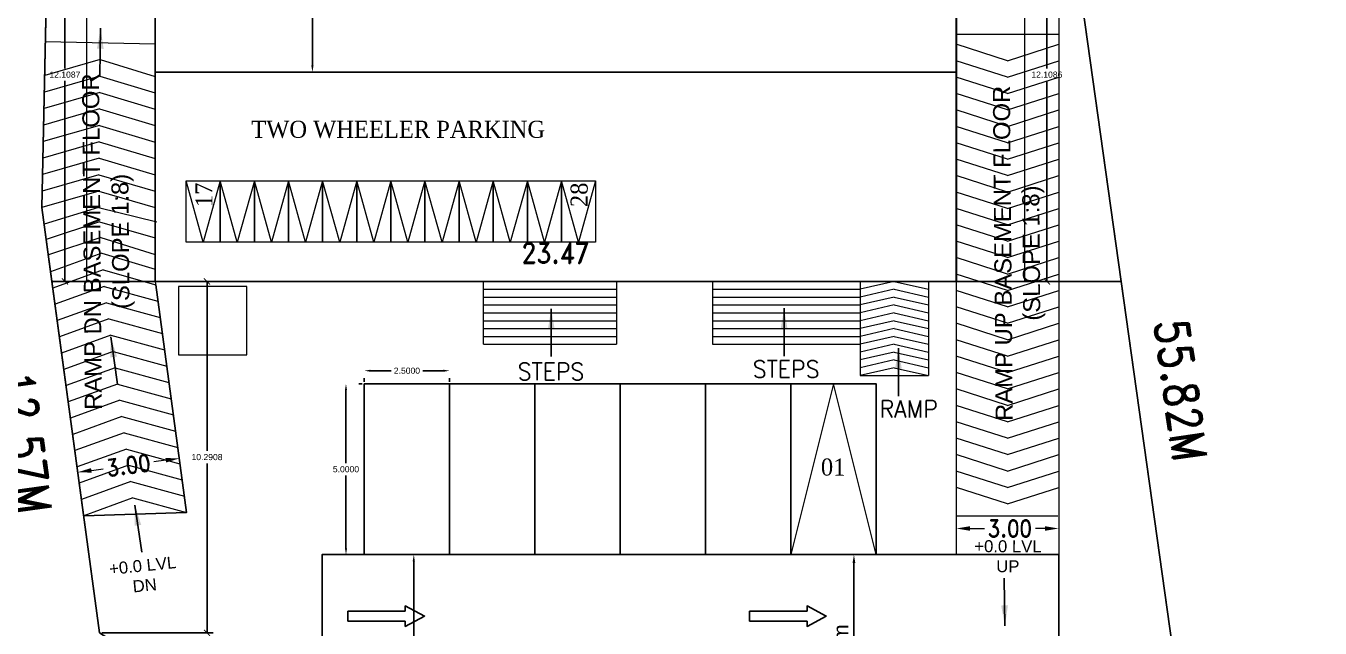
# Model space of a CAD drawing. Header units: metres. Extents: x -1561199 to -1560810, y 43748 to 43956.
# Drawn here: x -1561099.55 to -1561061.63, y 43822.32 to 43839.96 of the extents above; entities that cross this region are included whole.
import ezdxf

# ---------------------------------------------------------------- set-up
doc = ezdxf.new("R2010")
doc.units = ezdxf.units.M
doc.header["$LTSCALE"] = 750
doc.header["$MEASUREMENT"] = 0
doc.header["$PDMODE"] = 35
doc.header["$PDSIZE"] = 50
doc.linetypes.add('DOT2', pattern=[0.125, 0, -0.125])
doc.linetypes.add('PHANTOM2', pattern=[1.25, 0.625, -0.125, 0.125, -0.125, 0.125, -0.125])
doc.layers.get('0').update_dxf_attribs({"lineweight": 5, "plot": 0})
doc.layers.get('Defpoints').update_dxf_attribs({"lineweight": 0})
for name, color, linetype in [('ANGULAR_PARKING_SLOT_1', 7, 'Continuous'), ('BLK_1_LVL_0_FRONT_SETBACK', 2, 'Continuous'), ('BLK_1_LVL_0_SIDE_SETBACK1', 171, 'Continuous'), ('BLK_1_LVL_0_SIDE_SETBACK2', 102, 'Continuous'), ('DRIVEWAY', 6, 'Continuous'), ('OPEN_PARKING', 203, 'Continuous'), ('PLOT_BOUNDARY', 70, 'Continuous')]:
    doc.layers.add(name, color=color, linetype=linetype)
for name, color, linetype, lineweight in [('BLK_1_DA_RAMP_1', 1, 'Continuous', 0), ('BLK_1_LVL_0_BLDG_FOOT_PRINT', 1, 'Continuous', 5), ('ED', 30, 'Continuous', 0), ('SEGREGATED_TOILET', 1, 'Continuous', 0)]:
    doc.layers.add(name, color=color, linetype=linetype, lineweight=lineweight)
doc.layers.add('DRIVE_WAY', color=254, linetype='Continuous', plot=False)
doc.layers.add('PER_AISLE_WIDTH', color=5, linetype='Continuous', plot=False)
doc.styles.add('ARIAL', font='romand.shx', dxfattribs={"width": 0.85})
doc.styles.add('S', font='swiss.ttf')
doc.styles.get("Standard").update_dxf_attribs({"font": 'arial.ttf'})
doc.styles.add('style1', font='romans.shx', dxfattribs={"width": 0.95, "height": 200})
doc.dimstyles.new('100', dxfattribs={"dimscale": 100, "dimtxt": 0.002, "dimasz": 0.002, "dimexe": 0.001, "dimexo": 0.002, "dimgap": 0.0005, "dimtad": 0, "dimzin": 0, "dimdsep": 46, "dimtxsty": 'Standard', "dimcen": 0.001, "dimclrd": 256, "dimadec": 0, "dimazin": 0, "dimtfac": 1, "dimtofl": 0, "dimtmove": 1, "dimatfit": 3, "dimfxl": 0, "dimtolj": 1, "dimtzin": 0, "dimarcsym": 0})
doc.dimstyles.new('MEATERS', dxfattribs={"dimtxt": 1, "dimasz": 0.4, "dimexe": 0.4, "dimexo": 0.4, "dimgap": 0.09, "dimtad": 0, "dimzin": 0, "dimdsep": 46, "dimtxsty": 'ARIAL', "dimcen": 0.09, "dimse1": 1, "dimse2": 1, "dimsd1": 1, "dimsd2": 1, "dimclrd": 144, "dimclre": 144, "dimclrt": 256, "dimaunit": 1, "dimadec": 3, "dimazin": 0, "dimtfac": 1, "dimtofl": 0, "dimtmove": 1, "dimatfit": 2, "dimfxl": 0, "dimtolj": 1, "dimtzin": 0, "dimlwd": -1, "dimlwe": -1, "dimarcsym": 0})
doc.dimstyles.new('Meters for dimension', dxfattribs={"dimtxt": 0.5, "dimasz": 0.4, "dimexe": 0.4, "dimexo": 0.4, "dimgap": 0.09, "dimtad": 0, "dimzin": 0, "dimdsep": 46, "dimtxsty": 'ARIAL', "dimcen": 0.09, "dimse1": 1, "dimse2": 1, "dimclrd": 144, "dimclre": 144, "dimclrt": 256, "dimaunit": 1, "dimadec": 3, "dimazin": 0, "dimtfac": 1, "dimtofl": 0, "dimtmove": 1, "dimatfit": 2, "dimfxl": 0, "dimtolj": 1, "dimtzin": 0, "dimlwd": -1, "dimlwe": -1, "dimarcsym": 0})
doc.dimstyles.new('METRIC', dxfattribs={"dimtxt": 0.45, "dimasz": 0.25, "dimexe": 0.15, "dimexo": 0.15, "dimgap": 0.15, "dimtad": 1, "dimzin": 0, "dimdsep": 46, "dimtxsty": 'S', "dimcen": 0, "dimclrd": 1, "dimclre": 1, "dimclrt": 5, "dimadec": 0, "dimazin": 2, "dimtfac": 1, "dimtix": 1, "dimtofl": 0, "dimtmove": 1, "dimatfit": 0, "dimfxl": 0, "dimtolj": 1, "dimtzin": 0, "dimarcsym": 0})
doc.dimstyles.new('OUTER IN METER', dxfattribs={"dimtxt": 0.6, "dimasz": 0.4, "dimexe": 0.4, "dimexo": 0.4, "dimgap": 0.09, "dimtad": 0, "dimzin": 0, "dimdsep": 46, "dimtxsty": 'ARIAL', "dimcen": 0.09, "dimse1": 1, "dimse2": 1, "dimsd1": 1, "dimsd2": 1, "dimclrd": 144, "dimclre": 144, "dimclrt": 256, "dimaunit": 1, "dimadec": 3, "dimazin": 0, "dimtfac": 1, "dimtofl": 0, "dimtmove": 1, "dimatfit": 2, "dimfxl": 0, "dimtolj": 1, "dimtzin": 0, "dimlwd": -1, "dimlwe": -1, "dimarcsym": 0})
doc.dimstyles.get("Standard").update_dxf_attribs({"dimtxt": 0.18, "dimasz": 0.18, "dimexe": 0.18, "dimexo": 0.0625, "dimgap": 0.09, "dimtad": 1, "dimtih": 1, "dimtoh": 1, "dimdec": 4, "dimzin": 0, "dimdsep": 46, "dimtxsty": 'Standard', "dimblk": 'ARCHTICK', "dimcen": 0.09, "dimadec": 0, "dimazin": 0, "dimtfac": 1, "dimtdec": 4, "dimtofl": 0, "dimtmove": 0, "dimatfit": 3, "dimldrblk": 'ARCHTICK', "dimfxl": 0, "dimtolj": 1, "dimtzin": 0, "dimarcsym": 0})
doc.dimstyles.new('STANDARD$0', dxfattribs={"dimscale": 0, "dimtxt": 9, "dimasz": 2, "dimexe": 2, "dimexo": 1, "dimgap": 0.5, "dimtad": 1, "dimdec": 1, "dimzin": 0, "dimdsep": 46, "dimlunit": 4, "dimtxsty": 'Standard', "dimblk1": 'ARCHTICK', "dimblk2": 'ARCHTICK', "dimsah": 1, "dimcen": 0, "dimdle": 1.5, "dimclrd": 1, "dimclre": 1, "dimclrt": 4, "dimadec": 0, "dimazin": 0, "dimtfac": 0.3, "dimtdec": 1, "dimtix": 1, "dimtmove": 0, "dimatfit": 3, "dimldrblk": 'ARCHTICK', "dimfxl": 0, "dimfrac": 2, "dimtolj": 1, "dimtzin": 0, "dimarcsym": 0})

# ---------------------------------------------------------------- blocks, each defined once
blk = doc.blocks.new('*D199')
at = {"layer": 'Defpoints', "color": 0, "ltscale": 25}
for p in [(-1561099.359, 43881.8), (-1561097.264, 43881.755), (-1561098.273, 43834.166)]:
    blk.add_point(p, dxfattribs=at)
at = {"ltscale": 25, "insert": (-1561099.808, 43860.604), "char_height": 1, "attachment_point": 5, "rotation": 88.7858, "style": 'ARIAL'}
blk.add_mtext('\\A1;47.60M', dxfattribs=at)
blk = doc.blocks.new('*D202')
at = {"layer": 'Defpoints', "color": 0, "ltscale": 25}
for p in [(-1561070.703, 43855.593, -22.097), (-1561061.627, 43800.502), (-1561062.942, 43800.318, -381.372)]:
    blk.add_point(p, dxfattribs=at)
at = {"ltscale": 25, "insert": (-1561065.713, 43829.292), "char_height": 1, "attachment_point": 5, "rotation": 277.9924, "style": 'ARIAL'}
blk.add_mtext('\\A1;55.82M', dxfattribs=at)
blk = doc.blocks.new('*D280')
at = {"layer": 'Defpoints', "color": 0, "ltscale": 25}
for p in [(-1561099.077, 43834.639, -381.467), (-1561097.386, 43822.186, -381.467), (-1561098.767, 43821.998)]:
    blk.add_point(p, dxfattribs=at)
at = {"ltscale": 25, "insert": (-1561099.549, 43827.759), "char_height": 1, "attachment_point": 5, "rotation": 277.731, "style": 'ARIAL'}
blk.add_mtext('\\A1;12.57M', dxfattribs=at)
blk = doc.blocks.new('*D258')
at = {"color": 144}
for p, q in [((-1561095.449, 43827.239), (-1561095.798, 43827.192)), ((-1561097.629, 43826.943), (-1561097.28, 43826.991))]:
    blk.add_line(p, q, dxfattribs=at)
for points in [[(-1561095.458, 43827.305), (-1561095.44, 43827.173), (-1561095.052, 43827.293)], [(-1561097.638, 43827.009), (-1561097.62, 43826.877), (-1561098.025, 43826.889)]]:
    blk.add_solid(points, dxfattribs=at)
at = {"layer": 'Defpoints', "color": 0}
for p in [(-1561095.031, 43827.138, -381.467), (-1561098.025, 43826.889), (-1561098.004, 43826.734, -381.467)]:
    blk.add_point(p, dxfattribs=at)
at = {"insert": (-1561096.539, 43827.091), "char_height": 0.5, "attachment_point": 5, "rotation": 7.731, "style": 'ARIAL'}
blk.add_mtext('\\A1;3.00', dxfattribs=at)
blk = doc.blocks.new('*D174')
at = {"color": 144}
for p, q in [((-1561071.886, 43825.241), (-1561071.465, 43825.241)), ((-1561069.686, 43825.241), (-1561069.97, 43825.241))]:
    blk.add_line(p, q, dxfattribs=at)
for points in [[(-1561071.886, 43825.308), (-1561071.886, 43825.174), (-1561072.286, 43825.241)], [(-1561069.686, 43825.308), (-1561069.686, 43825.174), (-1561069.286, 43825.241)]]:
    blk.add_solid(points, dxfattribs=at)
at = {"layer": 'Defpoints', "color": 0}
for p in [(-1561072.286, 43825.443, -412.882), (-1561069.286, 43825.443, -381.467), (-1561069.286, 43825.241)]:
    blk.add_point(p, dxfattribs=at)
at = {"insert": (-1561070.717, 43825.241), "char_height": 0.5, "attachment_point": 5, "style": 'ARIAL'}
blk.add_mtext('\\A1;3.00', dxfattribs=at)
blk = doc.blocks.new('*D269')
at = {"layer": 'Defpoints', "color": 0}
for p in [(-1561072.286, 43833.307), (-1561095.756, 43832.476, -381.467), (-1561072.286, 43832.476, -381.467)]:
    blk.add_point(p, dxfattribs=at)
at = {"insert": (-1561084.03, 43833.307), "char_height": 0.6, "attachment_point": 5, "style": 'ARIAL'}
blk.add_mtext('\\A1;23.47', dxfattribs=at)
blk = doc.blocks.new('*D175')
at = {"layer": 'Defpoints', "color": 0}
for p in [(-1561075.286, 43824.476, -381.467), (-1561075.286, 43824.476), (-1561075.286, 43818.476)]:
    blk.add_point(p, dxfattribs=at)
at = {"layer": 'DRIVE_WAY', "color": 1, "lineweight": -2}
for p, q in [((-1561075.436, 43824.476), (-1561075.436, 43824.476)), ((-1561075.286, 43818.726), (-1561075.286, 43824.226)), ((-1561075.286, 43818.476), (-1561075.436, 43818.476))]:
    blk.add_line(p, q, dxfattribs=at)
at = {"layer": 'DRIVE_WAY', "color": 1}
for points in [[(-1561075.327, 43824.226), (-1561075.244, 43824.226), (-1561075.286, 43824.476)], [(-1561075.327, 43818.726), (-1561075.244, 43818.726), (-1561075.286, 43818.476)]]:
    blk.add_solid(points, dxfattribs=at)
at = {"layer": 'DRIVE_WAY', "color": 5, "lineweight": -2, "insert": (-1561075.667, 43821.476), "char_height": 0.45, "attachment_point": 5, "rotation": 90, "style": 'S'}
blk.add_mtext('\\A1;6.00 m', dxfattribs=at)
blk = doc.blocks.new('*U2')
for p, q in [((-200, -2249), (-200, 0)), ((-200, 0), (200, 0)), ((200, 0), (200, -2249))]:
    blk.add_line(p, q)
blk.add_lwpolyline([(-200, -2249), (-400, -2249), (0, -3000), (400, -2249), (200, -2249)])
blk = doc.blocks.new('*D176')
at = {"layer": 'Defpoints', "color": 0}
for p in [(-1561089.632, 43829.476, -381.467), (-1561090.168, 43824.476), (-1561089.632, 43824.476, -381.467)]:
    blk.add_point(p, dxfattribs=at)
at = {"layer": 'ED', "color": 0, "linetype": 'DOT2', "lineweight": -2}
for p, q in [((-1561089.694, 43829.476), (-1561090.348, 43829.476)), ((-1561089.694, 43824.476), (-1561090.348, 43824.476))]:
    blk.add_line(p, q, dxfattribs=at)
at = {"layer": 'ED', "color": 0, "linetype": 'PHANTOM2', "lineweight": -2}
for p, q in [((-1561090.168, 43829.296), (-1561090.168, 43827.158)), ((-1561090.168, 43824.656), (-1561090.168, 43826.795))]:
    blk.add_line(p, q, dxfattribs=at)
at = {"layer": 'ED', "color": 0}
for points in [[(-1561090.198, 43829.296), (-1561090.138, 43829.296), (-1561090.168, 43829.476)], [(-1561090.198, 43824.656), (-1561090.138, 43824.656), (-1561090.168, 43824.476)]]:
    blk.add_solid(points, dxfattribs=at)
at = {"layer": 'ED', "color": 0, "insert": (-1561090.168, 43826.976), "char_height": 0.18, "attachment_point": 5}
blk.add_mtext('\\A1;5.0000', dxfattribs=at)
blk = doc.blocks.new('*D177')
at = {"layer": 'Defpoints', "color": 0}
for p in [(-1561089.632, 43829.861), (-1561089.632, 43829.476, -381.467), (-1561087.132, 43829.476, -381.467)]:
    blk.add_point(p, dxfattribs=at)
at = {"layer": 'ED', "color": 0, "linetype": 'DOT2', "lineweight": -2}
for p, q in [((-1561089.632, 43829.539), (-1561089.632, 43830.041)), ((-1561087.132, 43829.539), (-1561087.132, 43830.041))]:
    blk.add_line(p, q, dxfattribs=at)
at = {"layer": 'ED', "color": 0, "linetype": 'PHANTOM2', "lineweight": -2}
for p, q in [((-1561089.452, 43829.861), (-1561088.847, 43829.861)), ((-1561087.312, 43829.861), (-1561087.917, 43829.861))]:
    blk.add_line(p, q, dxfattribs=at)
at = {"layer": 'ED', "color": 0}
for points in [[(-1561089.452, 43829.891), (-1561089.452, 43829.831), (-1561089.632, 43829.861)], [(-1561087.312, 43829.891), (-1561087.312, 43829.831), (-1561087.132, 43829.861)]]:
    blk.add_solid(points, dxfattribs=at)
at = {"layer": 'ED', "color": 0, "insert": (-1561088.382, 43829.861), "char_height": 0.18, "attachment_point": 5}
blk.add_mtext('\\A1;2.5000', dxfattribs=at)
blk = doc.blocks.new('*D275')
at = {"layer": 'Defpoints', "color": 0}
for p in [(-1561088.382, 43824.476, -381.467), (-1561088.382, 43818.476, -381.467), (-1561088.181, 43818.476)]:
    blk.add_point(p, dxfattribs=at)
at = {"layer": 'DRIVE_WAY', "color": 0, "lineweight": -2}
for p, q in [((-1561088.182, 43824.476), (-1561088.081, 43824.476)), ((-1561088.182, 43818.476), (-1561088.081, 43818.476))]:
    blk.add_line(p, q, dxfattribs=at)
at = {"layer": 'DRIVE_WAY', "lineweight": -2}
for p, q in [((-1561088.181, 43824.276), (-1561088.181, 43821.786)), ((-1561088.181, 43818.676), (-1561088.181, 43821.166))]:
    blk.add_line(p, q, dxfattribs=at)
at = {"layer": 'DRIVE_WAY'}
for points in [[(-1561088.215, 43824.276), (-1561088.148, 43824.276), (-1561088.181, 43824.476)], [(-1561088.215, 43818.676), (-1561088.148, 43818.676), (-1561088.181, 43818.476)]]:
    blk.add_solid(points, dxfattribs=at)
at = {"layer": 'DRIVE_WAY', "color": 0, "insert": (-1561088.181, 43821.476), "char_height": 0.2, "attachment_point": 5, "rotation": 90}
blk.add_mtext('\\A1;6.00', dxfattribs=at)
blk = doc.blocks.new('*D276')
at = {"layer": 'Defpoints', "color": 0}
for p in [(-1561091.152, 43844.602), (-1561090.421, 43844.602, -759.396), (-1561090.421, 43838.602, -759.396)]:
    blk.add_point(p, dxfattribs=at)
at = {"layer": 'DRIVE_WAY', "color": 0, "lineweight": -2}
for p, q in [((-1561090.621, 43844.602), (-1561091.252, 43844.602)), ((-1561090.621, 43838.602), (-1561091.252, 43838.602))]:
    blk.add_line(p, q, dxfattribs=at)
at = {"layer": 'DRIVE_WAY', "lineweight": -2}
for p, q in [((-1561091.152, 43844.402), (-1561091.152, 43841.912)), ((-1561091.152, 43838.802), (-1561091.152, 43841.292))]:
    blk.add_line(p, q, dxfattribs=at)
at = {"layer": 'DRIVE_WAY'}
for points in [[(-1561091.185, 43844.402), (-1561091.119, 43844.402), (-1561091.152, 43844.602)], [(-1561091.185, 43838.802), (-1561091.119, 43838.802), (-1561091.152, 43838.602)]]:
    blk.add_solid(points, dxfattribs=at)
at = {"layer": 'DRIVE_WAY', "color": 0, "insert": (-1561091.152, 43841.602), "char_height": 0.2, "attachment_point": 5, "rotation": 90}
blk.add_mtext('\\A1;6.00', dxfattribs=at)
blk = doc.blocks.new('_ArchTick')
at = {"color": 0, "linetype": 'ByBlock', "const_width": 0.15}
blk.add_lwpolyline([(-0.5, -0.5), (0.5, 0.5)], dxfattribs=at)
blk = doc.blocks.new('*D291')
at = {"layer": 'Defpoints', "color": 0}
for p in [(-1561095.756, 43832.476, -781.493), (-1561097.386, 43822.186, -781.493), (-1561094.239, 43822.186)]:
    blk.add_point(p, dxfattribs=at)
at = {"layer": 'ED', "color": 0, "lineweight": -2}
for p, q in [((-1561095.693, 43832.476), (-1561094.059, 43832.476)), ((-1561094.239, 43832.476), (-1561094.239, 43827.513)), ((-1561094.239, 43822.186), (-1561094.239, 43827.149)), ((-1561097.324, 43822.186), (-1561094.059, 43822.186))]:
    blk.add_line(p, q, dxfattribs=at)
at = {"layer": 'ED', "color": 0, "lineweight": -2, "xscale": 0.18, "yscale": 0.18, "zscale": 0.18}
for p, rotation in [((-1561094.239, 43832.476), 90), ((-1561094.239, 43822.186), 270)]:
    blk.add_blockref('_ArchTick', p, dxfattribs=dict(at, rotation=rotation))
at = {"layer": 'ED', "color": 0, "insert": (-1561094.239, 43827.331), "char_height": 0.18, "attachment_point": 5}
blk.add_mtext('\\A1;10.2908', dxfattribs=at)
blk = doc.blocks.new('*D299')
at = {"layer": 'BLK_1_DA_RAMP_1', "color": 0, "lineweight": -2}
for p, q in [((-1561097.919, 43844.585), (-1561098.584, 43844.585)), ((-1561098.404, 43844.585), (-1561098.404, 43838.713)), ((-1561098.404, 43832.476), (-1561098.404, 43838.349)), ((-1561097.819, 43832.476), (-1561098.584, 43832.476))]:
    blk.add_line(p, q, dxfattribs=at)
at = {"layer": 'Defpoints', "color": 0}
for p in [(-1561097.856, 43844.585), (-1561098.404, 43832.476), (-1561097.756, 43832.476)]:
    blk.add_point(p, dxfattribs=at)
at = {"layer": 'BLK_1_DA_RAMP_1', "color": 0, "lineweight": -2, "xscale": 0.18, "yscale": 0.18, "zscale": 0.18}
for p, rotation in [((-1561098.404, 43844.585), 90), ((-1561098.404, 43832.476), 270)]:
    blk.add_blockref('_ArchTick', p, dxfattribs=dict(at, rotation=rotation))
at = {"layer": 'BLK_1_DA_RAMP_1', "color": 0, "insert": (-1561098.404, 43838.531), "char_height": 0.18, "attachment_point": 5}
blk.add_mtext('\\A1;12.1087', dxfattribs=at)
blk = doc.blocks.new('*D302')
at = {"layer": 'BLK_1_DA_RAMP_1', "color": 0, "lineweight": -2}
for p, q in [((-1561070.118, 43844.585), (-1561069.453, 43844.585)), ((-1561069.633, 43844.585), (-1561069.633, 43838.713)), ((-1561069.633, 43832.477), (-1561069.633, 43838.349)), ((-1561070.218, 43832.477), (-1561069.453, 43832.477))]:
    blk.add_line(p, q, dxfattribs=at)
at = {"layer": 'Defpoints', "color": 0}
for p in [(-1561070.181, 43844.585), (-1561070.281, 43832.477), (-1561069.633, 43832.477)]:
    blk.add_point(p, dxfattribs=at)
at = {"layer": 'BLK_1_DA_RAMP_1', "color": 0, "lineweight": -2, "xscale": 0.18, "yscale": 0.18, "zscale": 0.18}
for p, rotation in [((-1561069.633, 43844.585), 90), ((-1561069.633, 43832.477), 270)]:
    blk.add_blockref('_ArchTick', p, dxfattribs=dict(at, rotation=rotation))
at = {"layer": 'BLK_1_DA_RAMP_1', "color": 0, "insert": (-1561069.633, 43838.531), "char_height": 0.18, "attachment_point": 5}
blk.add_mtext('\\A1;12.1086', dxfattribs=at)

msp = doc.modelspace()

# ---------------------------------------------------------------- linework, layer by layer
at = {"color": 0}
for p, q in [((-1561095.75577, 43841.10206, -381.46736), (-1561095.75592, 43839.48159, -381.46736)), ((-1561072.28577, 43841.10206, -381.46736), (-1561072.28577, 43832.47645, -381.46736)), ((-1561069.28577, 43841.15448, -381.46736), (-1561069.28577, 43804.34518, -381.46736)), ((-1561072.28577, 43839.71261, -381.46736), (-1561069.28577, 43839.71261, -381.46736)), ((-1561095.76167, 43839.42101, -760.37829), (-1561098.97864, 43839.48919, -760.37829)), ((-1561095.75577, 43839.48159, -878.18644), (-1561095.75577, 43832.47645, -1143.91741)), ((-1561095.75577, 43839.48159, -1118.76632), (-1561095.75577, 43832.47645, -1118.76632)), ((-1561070.78576, 43838.94034, -402.45468), (-1561072.28577, 43839.42101, -424.40199)), ((-1561070.78576, 43838.94034, -402.45468), (-1561069.28577, 43839.42101, -381.46736)), ((-1561097.37016, 43838.97209, -760.37762), (-1561098.99509, 43838.5024, -399.64694)), ((-1561097.37016, 43838.97209, -760.37762), (-1561095.75575, 43838.47873, -1118.77132)), ((-1561070.78575, 43838.45966, -401.97468), (-1561072.28576, 43838.94034, -423.92199)), ((-1561070.78575, 43838.45966, -401.97468), (-1561069.28576, 43838.94034, -380.98736)), ((-1561097.37525, 43838.49062, -759.2468), (-1561099.00533, 43838.01945, -397.37453)), ((-1561097.37525, 43838.49062, -759.2468), (-1561095.75577, 43837.99874, -1118.76695)), ((-1561070.78574, 43837.97899, -401.49468), (-1561072.28575, 43838.45966, -423.44199)), ((-1561070.78574, 43837.97899, -401.49468), (-1561069.28575, 43838.45966, -380.50736)), ((-1561097.38035, 43838.00915, -758.11595), (-1561099.01557, 43837.53649, -395.10208)), ((-1561097.38035, 43838.00915, -758.11595), (-1561095.75577, 43837.51874, -1118.76757)), ((-1561070.78573, 43837.49832, -401.01468), (-1561072.28574, 43837.97899, -422.96199)), ((-1561070.78573, 43837.49832, -401.01468), (-1561069.28574, 43837.97899, -380.02736)), ((-1561097.38544, 43837.52768, -756.9851), (-1561099.0258, 43837.05353, -392.82962)), ((-1561097.38544, 43837.52768, -532.83314), (-1561095.75576, 43837.03874, -1118.7682)), ((-1561070.78571, 43837.01764, -400.53468), (-1561072.28573, 43837.49832, -422.48199)), ((-1561070.78571, 43837.01764, -400.53468), (-1561069.28573, 43837.49832, -379.54736)), ((-1561097.39053, 43837.04621, -755.85425), (-1561099.03604, 43836.57058, -390.55716)), ((-1561097.39053, 43837.04621, -755.85425), (-1561095.75576, 43836.55874, -1118.76882)), ((-1561070.7857, 43836.53697, -400.05468), (-1561072.28571, 43837.01764, -422.00199)), ((-1561070.7857, 43836.53697, -400.05468), (-1561069.28571, 43837.01764, -379.06736)), ((-1561097.39563, 43836.56474, -754.7234), (-1561099.04627, 43836.08762, -388.28471)), ((-1561097.39563, 43836.56474, -754.7234), (-1561095.75576, 43836.07875, -1118.7682)), ((-1561070.78569, 43836.0563, -399.57468), (-1561072.2857, 43836.53697, -421.52199)), ((-1561070.78569, 43836.0563, -399.57468), (-1561069.2857, 43836.53697, -378.58736)), ((-1561097.40072, 43836.08328, -753.59256), (-1561099.05651, 43835.60467, -386.01228)), ((-1561097.40072, 43836.08328, -753.59256), (-1561095.75578, 43835.59875, -1118.76507)), ((-1561070.78568, 43835.57563, -399.09468), (-1561072.28569, 43836.0563, -421.04199)), ((-1561070.78568, 43835.57563, -399.09468), (-1561069.28569, 43836.0563, -378.10736)), ((-1561097.40582, 43835.6018, -752.46171), (-1561099.06675, 43835.12171, -383.73982)), ((-1561097.40582, 43835.6018, -679.46903), (-1561095.75577, 43835.11875, -1118.76695)), ((-1561070.78567, 43835.09495, -398.61468), (-1561072.28568, 43835.57563, -420.56199)), ((-1561070.78567, 43835.09495, -398.61468), (-1561069.28568, 43835.57563, -377.62736)), ((-1561097.41094, 43835.11718, -716.36808), (-1561099.07698, 43834.63875, -381.46736)), ((-1561097.41094, 43835.11718, -716.36808), (-1561095.75577, 43834.63875, -1118.76632)), ((-1561070.78566, 43834.61428, -398.13468), (-1561072.28567, 43835.09495, -420.08199)), ((-1561070.78566, 43834.61428, -398.13468), (-1561069.28567, 43835.09495, -377.14736)), ((-1561099.07698, 43834.63875, -381.46736), (-1561097.3864, 43822.18566, -381.46736)), ((-1561097.41638, 43834.63875, -750.11684), (-1561099.01155, 43834.15679, -381.46736)), ((-1561097.41638, 43834.63875, -750.11684), (-1561095.71121, 43834.22243, -381.46736)), ((-1561070.78564, 43834.13361, -397.65468), (-1561072.28566, 43834.61428, -419.602)), ((-1561070.78564, 43834.13361, -397.65468), (-1561069.28566, 43834.61428, -376.66737)), ((-1561097.386, 43834.21798, -381.46736), (-1561098.95048, 43833.70693, -381.46736)), ((-1561097.386, 43834.21798, -682.97418), (-1561095.75577, 43833.75172, -385.53251)), ((-1561070.78563, 43833.65293, -397.17468), (-1561072.28564, 43834.13361, -419.122)), ((-1561070.78563, 43833.65293, -397.17468), (-1561069.28564, 43834.13361, -376.18737)), ((-1561097.35286, 43833.75899, -381.46736), (-1561098.88681, 43833.25792, -381.46736)), ((-1561097.35286, 43833.75899, -609.73474), (-1561095.75577, 43833.26826, -381.46736)), ((-1561070.78562, 43833.17226, -396.69468), (-1561072.28563, 43833.65293, -418.642)), ((-1561070.78562, 43833.17226, -396.69468), (-1561069.28563, 43833.65293, -375.70737)), ((-1561097.31988, 43833.30207, -381.46736), (-1561098.82162, 43832.75772, -381.46736)), ((-1561097.31988, 43833.30207, -381.46736), (-1561095.75577, 43832.8375, -381.46736)), ((-1561070.78561, 43832.69159, -396.21468), (-1561072.28562, 43833.17226, -418.162)), ((-1561070.78561, 43832.69159, -396.21468), (-1561069.28562, 43833.17226, -375.22737)), ((-1561097.28473, 43832.81527, -381.46736), (-1561098.75699, 43832.28161, -381.46736)), ((-1561097.28473, 43832.81527, -381.46736), (-1561095.74219, 43832.37532, -381.46736)), ((-1561097.24959, 43832.32846, -381.46736), (-1561098.69235, 43831.80549, -381.46736)), ((-1561097.24959, 43832.32846, -381.46736), (-1561095.67755, 43831.89921, -381.46736)), ((-1561095.75592, 43832.47645, -381.46736), (-1561094.83729, 43825.70972, -381.46736)), ((-1561095.75592, 43832.47645, -381.46736), (-1561072.28577, 43832.47645, -381.46736)), ((-1561086.13995, 43830.63645, -381.46736), (-1561086.13995, 43832.47645, -381.46736)), ((-1561082.24408, 43832.47184, -724.07474), (-1561082.24408, 43830.63645, -381.46736)), ((-1561079.42548, 43832.47645, -381.46736), (-1561079.42548, 43830.63645, -381.46736)), ((-1561075.10386, 43832.47645, -381.46736), (-1561075.10386, 43830.63645, -381.46736)), ((-1561074.10386, 43832.47645, -38.85999), (-1561075.10386, 43832.24645, -38.85999)), ((-1561075.10386, 43832.47184, -381.46736), (-1561075.10386, 43829.72184, -381.46736)), ((-1561074.10386, 43832.47645, -38.85999), (-1561073.10386, 43832.24645, -38.85999)), ((-1561073.10386, 43832.47184, -381.46736), (-1561073.10386, 43829.72184, -381.46736)), ((-1561072.28577, 43832.47645, -381.46736), (-1561072.28577, 43829.47645, -381.46736)), ((-1561070.7856, 43832.21092, -395.73468), (-1561072.28561, 43832.69159, -417.682)), ((-1561070.7856, 43832.21092, -395.73468), (-1561069.28561, 43832.69159, -374.74737)), ((-1561086.13995, 43832.24645, -381.46736), (-1561082.24408, 43832.24645, -381.46736)), ((-1561086.13995, 43832.01645, -381.46736), (-1561082.24408, 43832.01645, -381.46736)), ((-1561079.42548, 43832.24645, -381.46736), (-1561075.10386, 43832.24645, -381.46736)), ((-1561079.42548, 43832.01645, -381.46736), (-1561075.10386, 43832.01645, -381.46736)), ((-1561074.10386, 43832.24645, -38.85999), (-1561075.10386, 43832.01645, -38.85999)), ((-1561074.10386, 43832.01645, -38.85999), (-1561075.10386, 43831.78645, -38.85999)), ((-1561074.10386, 43832.24645, -38.85999), (-1561073.10386, 43832.01645, -38.85999)), ((-1561074.10386, 43832.01645, -38.85999), (-1561073.10386, 43831.78645, -38.85999)), ((-1561070.78559, 43831.73024, -395.25468), (-1561072.2856, 43832.21092, -417.202)), ((-1561070.78559, 43831.73024, -395.25468), (-1561069.2856, 43832.21092, -374.26737)), ((-1561097.18495, 43831.85235, -381.46736), (-1561098.62771, 43831.32938, -381.46736)), ((-1561097.18495, 43831.85235, -381.46736), (-1561095.61292, 43831.4231, -381.46736)), ((-1561086.13995, 43831.78645, -381.46736), (-1561082.24408, 43831.78645, -381.46736)), ((-1561079.42548, 43831.78645, -381.46736), (-1561075.10386, 43831.78645, -381.46736)), ((-1561074.10386, 43831.78645, -38.85999), (-1561075.10386, 43831.55645, -38.85999)), ((-1561074.10386, 43831.78645, -38.85999), (-1561073.10386, 43831.55645, -38.85999)), ((-1561070.78558, 43831.24957, -394.77468), (-1561072.28559, 43831.73024, -416.722)), ((-1561070.78558, 43831.24957, -394.77468), (-1561069.28559, 43831.73024, -373.78737)), ((-1561097.12032, 43831.37624, -381.46736), (-1561098.56308, 43830.85326, -381.46736)), ((-1561097.12032, 43831.37624, -381.46736), (-1561095.54828, 43830.94698, -381.46736)), ((-1561086.13995, 43831.55645, -381.46736), (-1561082.24408, 43831.55645, -381.46736)), ((-1561086.13995, 43831.32645, -381.46736), (-1561082.24408, 43831.32645, -381.46736)), ((-1561079.42548, 43831.55645, -381.46736), (-1561075.10386, 43831.55645, -381.46736)), ((-1561079.42548, 43831.32645, -381.46736), (-1561075.10386, 43831.32645, -381.46736)), ((-1561074.10386, 43831.55645, -38.85999), (-1561075.10386, 43831.32645, -38.85999)), ((-1561074.10386, 43831.32645, -38.85999), (-1561075.10386, 43831.09645, -38.85999)), ((-1561074.10386, 43831.55645, -38.85999), (-1561073.10386, 43831.32645, -38.85999)), ((-1561074.10386, 43831.32645, -38.85999), (-1561073.10386, 43831.09645, -38.85999)), ((-1561070.78556, 43830.7689, -394.29468), (-1561072.28558, 43831.24957, -416.242)), ((-1561070.78556, 43830.7689, -394.29468), (-1561069.28558, 43831.24957, -373.30737)), ((-1561097.05568, 43830.90012, -381.46736), (-1561098.49844, 43830.37715, -381.46736)), ((-1561097.05568, 43830.90012, -381.46736), (-1561095.48365, 43830.47087, -381.46736)), ((-1561086.13995, 43831.09645, -381.46736), (-1561082.24408, 43831.09645, -381.46736)), ((-1561086.13995, 43830.86645, -381.46736), (-1561082.24408, 43830.86645, -381.46736)), ((-1561079.42548, 43831.09645, -381.46736), (-1561075.10386, 43831.09645, -381.46736)), ((-1561079.42548, 43830.86645, -381.46736), (-1561075.10386, 43830.86645, -381.46736)), ((-1561074.10386, 43831.09645, -38.85999), (-1561075.10386, 43830.86645, -38.85999)), ((-1561074.10386, 43830.86645, -38.85999), (-1561075.10386, 43830.63645, -38.85999)), ((-1561074.10386, 43831.09645, -38.85999), (-1561073.10386, 43830.86645, -38.85999)), ((-1561074.10386, 43830.86645, -38.85999), (-1561073.10386, 43830.63645, -38.85999)), ((-1561086.13995, 43830.63645, -381.46736), (-1561082.24408, 43830.63645, -381.46736)), ((-1561079.42548, 43830.63645, -381.46736), (-1561075.10386, 43830.63645, -381.46736)), ((-1561074.10386, 43830.63645, -38.85999), (-1561075.10386, 43830.40645, -38.85999)), ((-1561074.10386, 43830.63645, -38.85999), (-1561073.10386, 43830.40645, -38.85999)), ((-1561070.78555, 43830.28822, -393.81468), (-1561072.28556, 43830.7689, -415.762)), ((-1561070.78555, 43830.28822, -393.81468), (-1561069.28556, 43830.7689, -372.82737)), ((-1561096.99105, 43830.42401, -381.46736), (-1561098.43381, 43829.90103, -381.46736)), ((-1561096.99105, 43830.42401, -381.46736), (-1561095.41901, 43829.99475, -381.46736)), ((-1561074.10386, 43830.40645, -38.85999), (-1561075.10386, 43830.17645, -38.85999)), ((-1561074.10386, 43830.17645, -38.85999), (-1561075.10386, 43829.94645, -38.85999)), ((-1561074.10386, 43830.40645, -38.85999), (-1561073.10386, 43830.17645, -38.85999)), ((-1561074.10386, 43830.17645, -38.85999), (-1561073.10386, 43829.94645, -38.85999)), ((-1561070.78554, 43829.80755, -393.33469), (-1561072.28555, 43830.28822, -415.282)), ((-1561070.78554, 43829.80755, -393.33469), (-1561069.28555, 43830.28822, -372.34737)), ((-1561096.92641, 43829.94789, -381.46736), (-1561098.36917, 43829.42492, -381.46736)), ((-1561096.92641, 43829.94789, -381.46736), (-1561095.35438, 43829.51864, -381.46736)), ((-1561074.10386, 43829.94645, -38.85999), (-1561075.10386, 43829.72184, -381.46736)), ((-1561075.10386, 43829.72184, -381.46736), (-1561073.10386, 43829.72184, -381.46736)), ((-1561074.10386, 43829.94645, -38.85999), (-1561073.10386, 43829.72184, -381.46736)), ((-1561070.78553, 43829.32688, -392.85469), (-1561072.28554, 43829.80755, -414.802)), ((-1561070.78553, 43829.32688, -392.85469), (-1561069.28554, 43829.80755, -371.86737)), ((-1561096.86177, 43829.47178, -381.46736), (-1561098.30454, 43828.9488, -381.46736)), ((-1561096.86177, 43829.47178, -381.46736), (-1561095.28974, 43829.04252, -381.46736)), ((-1561084.78577, 43829.47645, -381.46736), (-1561074.78577, 43829.47645, -381.46736)), ((-1561075.88179, 43829.47645, -381.46736), (-1561077.13179, 43824.47645, -381.46736)), ((-1561074.63179, 43824.47645, -381.46736), (-1561075.88179, 43829.47645, -381.46736)), ((-1561072.28577, 43829.47645, -381.46736), (-1561072.28577, 43824.47645, -381.46736)), ((-1561070.78552, 43828.8462, -392.37469), (-1561072.28553, 43829.32688, -414.322)), ((-1561070.78552, 43828.8462, -392.37469), (-1561069.28553, 43829.32688, -371.38737)), ((-1561096.79714, 43828.99566, -381.46736), (-1561098.2399, 43828.47269, -381.46736)), ((-1561096.79714, 43828.99566, -381.46736), (-1561095.22511, 43828.56641, -381.46736)), ((-1561070.78551, 43828.36553, -391.89469), (-1561072.28552, 43828.8462, -413.842)), ((-1561070.78551, 43828.36553, -391.89469), (-1561069.28552, 43828.8462, -370.90737)), ((-1561096.7325, 43828.51955, -381.46736), (-1561098.17527, 43827.99658, -381.46736)), ((-1561096.7325, 43828.51955, -381.46736), (-1561095.16047, 43828.0903, -381.46736)), ((-1561070.78549, 43827.88486, -391.41469), (-1561072.28551, 43828.36553, -413.362)), ((-1561070.78549, 43827.88486, -391.41469), (-1561069.28551, 43828.36553, -370.42737)), ((-1561096.66787, 43828.04344, -381.46736), (-1561098.11063, 43827.52046, -381.46736)), ((-1561096.66787, 43828.04344, -381.46736), (-1561095.09583, 43827.61418, -381.46736)), ((-1561070.78548, 43827.40419, -390.93469), (-1561072.28549, 43827.88486, -412.882)), ((-1561070.78548, 43827.40419, -390.93469), (-1561069.28549, 43827.88486, -369.94737)), ((-1561096.60323, 43827.56732, -381.46736), (-1561098.04599, 43827.04435, -381.46736)), ((-1561096.60323, 43827.56732, -381.46736), (-1561095.0312, 43827.13807, -381.46736)), ((-1561070.78547, 43826.92351, -390.45469), (-1561072.28548, 43827.40419, -412.402)), ((-1561070.78547, 43826.92351, -390.45469), (-1561069.28548, 43827.40419, -369.46737)), ((-1561096.5386, 43827.09121, -381.46736), (-1561097.98136, 43826.56823, -381.46736)), ((-1561096.5386, 43827.09121, -381.46736), (-1561094.96656, 43826.66195, -381.46736)), ((-1561070.78546, 43826.44284, -389.97469), (-1561072.28547, 43826.92351, -411.922)), ((-1561070.78546, 43826.44284, -389.97469), (-1561069.28547, 43826.92351, -368.98737)), ((-1561096.47396, 43826.61509, -381.46736), (-1561097.91672, 43826.09212, -381.46736)), ((-1561096.47396, 43826.61509, -381.46736), (-1561094.90193, 43826.18584, -381.46736)), ((-1561070.78545, 43825.96217, -389.49469), (-1561072.28546, 43826.44284, -411.442)), ((-1561070.78545, 43825.96217, -389.49469), (-1561069.28546, 43826.44284, -368.50737)), ((-1561096.40933, 43826.13898, -381.46736), (-1561097.85209, 43825.616, -381.46736)), ((-1561096.40933, 43826.13898, -381.46736), (-1561094.83729, 43825.70972, -381.46736)), ((-1561094.83729, 43825.70972, -381.46736), (-1561097.85209, 43825.616, -381.46736)), ((-1561097.85209, 43825.616, -381.46736), (-1561094.83729, 43825.70972, -381.46736)), ((-1561069.30904, 43825.60206, -381.46736), (-1561072.28577, 43825.60206, -381.46736))]:
    msp.add_line(p, q, dxfattribs=at)
msp.add_line((-1561095.75562, 43838.60206, -759.39606), (-1561072.28069, 43838.60206, -759.39606))
at = {"color": 0, "elevation": -381.46736}
msp.add_lwpolyline([(-1561069.28577, 43804.34518), (-1561062.94185, 43800.31757), (-1561070.70287, 43855.59349)], dxfattribs=at)
at = {"elevation": -1140.86342}
for points in [[(-1561093.85306, 43835.42542), (-1561093.85306, 43833.62542), (-1561094.85306, 43833.62542), (-1561094.85306, 43835.42542), (-1561093.85306, 43835.42542)], [(-1561094.35306, 43833.62542), (-1561094.85306, 43835.42542)], [(-1561093.85306, 43835.42542), (-1561094.35306, 43833.62542)], [(-1561092.85306, 43835.42542), (-1561092.85306, 43833.62542), (-1561093.85306, 43833.62542), (-1561093.85306, 43835.42542), (-1561092.85306, 43835.42542)], [(-1561093.35306, 43833.62542), (-1561093.85306, 43835.42542)], [(-1561092.85306, 43835.42542), (-1561093.35306, 43833.62542)], [(-1561091.85306, 43835.42542), (-1561091.85306, 43833.62542), (-1561092.85306, 43833.62542), (-1561092.85306, 43835.42542), (-1561091.85306, 43835.42542)], [(-1561092.35306, 43833.62542), (-1561092.85306, 43835.42542)], [(-1561091.85306, 43835.42542), (-1561092.35306, 43833.62542)], [(-1561090.85306, 43835.42542), (-1561090.85306, 43833.62542), (-1561091.85306, 43833.62542), (-1561091.85306, 43835.42542), (-1561090.85306, 43835.42542)], [(-1561091.35306, 43833.62542), (-1561091.85306, 43835.42542)], [(-1561090.85306, 43835.42542), (-1561091.35306, 43833.62542)], [(-1561089.85306, 43835.42542), (-1561089.85306, 43833.62542), (-1561090.85306, 43833.62542), (-1561090.85306, 43835.42542), (-1561089.85306, 43835.42542)], [(-1561090.35306, 43833.62542), (-1561090.85306, 43835.42542)], [(-1561089.85306, 43835.42542), (-1561090.35306, 43833.62542)], [(-1561088.85306, 43835.42542), (-1561088.85306, 43833.62542), (-1561089.85306, 43833.62542), (-1561089.85306, 43835.42542), (-1561088.85306, 43835.42542)], [(-1561089.35306, 43833.62542), (-1561089.85306, 43835.42542)], [(-1561088.85306, 43835.42542), (-1561089.35306, 43833.62542)], [(-1561087.85306, 43835.42542), (-1561087.85306, 43833.62542), (-1561088.85306, 43833.62542), (-1561088.85306, 43835.42542), (-1561087.85306, 43835.42542)], [(-1561088.35306, 43833.62542), (-1561088.85306, 43835.42542)], [(-1561087.85306, 43835.42542), (-1561088.35306, 43833.62542)], [(-1561086.85306, 43835.42542), (-1561086.85306, 43833.62542), (-1561087.85306, 43833.62542), (-1561087.85306, 43835.42542), (-1561086.85306, 43835.42542)], [(-1561087.35306, 43833.62542), (-1561087.85306, 43835.42542)], [(-1561086.85306, 43835.42542), (-1561087.35306, 43833.62542)], [(-1561085.85306, 43835.42542), (-1561085.85306, 43833.62542), (-1561086.85306, 43833.62542), (-1561086.85306, 43835.42542), (-1561085.85306, 43835.42542)], [(-1561086.35306, 43833.62542), (-1561086.85306, 43835.42542)], [(-1561085.85306, 43835.42542), (-1561086.35306, 43833.62542)], [(-1561084.85306, 43835.42542), (-1561084.85306, 43833.62542), (-1561085.85306, 43833.62542), (-1561085.85306, 43835.42542), (-1561084.85306, 43835.42542)], [(-1561085.35306, 43833.62542), (-1561085.85306, 43835.42542)], [(-1561084.85306, 43835.42542), (-1561085.35306, 43833.62542)], [(-1561083.85306, 43835.42542), (-1561083.85306, 43833.62542), (-1561084.85306, 43833.62542), (-1561084.85306, 43835.42542), (-1561083.85306, 43835.42542)], [(-1561084.35306, 43833.62542), (-1561084.85306, 43835.42542)], [(-1561083.85306, 43835.42542), (-1561084.35306, 43833.62542)], [(-1561082.85306, 43835.42542), (-1561082.85306, 43833.62542), (-1561083.85306, 43833.62542), (-1561083.85306, 43835.42542), (-1561082.85306, 43835.42542)], [(-1561083.35306, 43833.62542), (-1561083.85306, 43835.42542)], [(-1561082.85306, 43835.42542), (-1561083.35306, 43833.62542)]]:
    msp.add_lwpolyline(points, dxfattribs=at)
at = {"layer": 'ANGULAR_PARKING_SLOT_1', "color": 6, "linetype": 'Continuous', "elevation": -381.46736}
for points in [[(-1561089.63179, 43829.47645), (-1561087.13179, 43829.47645), (-1561087.13179, 43824.47645), (-1561089.63179, 43824.47645), (-1561089.63179, 43829.47645)], [(-1561087.13179, 43829.47645), (-1561084.63179, 43829.47645), (-1561084.63179, 43824.47645), (-1561087.13179, 43824.47645), (-1561087.13179, 43829.47645)], [(-1561084.63179, 43829.47645), (-1561082.13179, 43829.47645), (-1561082.13179, 43824.47645), (-1561084.63179, 43824.47645), (-1561084.63179, 43829.47645)], [(-1561082.13179, 43829.47645), (-1561079.63179, 43829.47645), (-1561079.63179, 43824.47645), (-1561082.13179, 43824.47645), (-1561082.13179, 43829.47645)], [(-1561079.63179, 43829.47645), (-1561077.13179, 43829.47645), (-1561077.13179, 43824.47645), (-1561079.63179, 43824.47645), (-1561079.63179, 43829.47645)], [(-1561077.13179, 43829.47645), (-1561074.63179, 43829.47645), (-1561074.63179, 43824.47645), (-1561077.13179, 43824.47645), (-1561077.13179, 43829.47645)]]:
    msp.add_lwpolyline(points, dxfattribs=at)
at = {"layer": 'BLK_1_DA_RAMP_1', "elevation": -1162.96052}
for points in [[(-1561097.75618, 43832.47645), (-1561097.75618, 43844.58511), (-1561095.75618, 43844.58511), (-1561095.75618, 43832.47645)], [(-1561070.28077, 43832.47655), (-1561070.28077, 43844.58511), (-1561072.28077, 43844.58511), (-1561072.28077, 43832.47655)]]:
    msp.add_lwpolyline(points, close=True, dxfattribs=at)
at = {"layer": 'BLK_1_LVL_0_BLDG_FOOT_PRINT', "color": 1, "ltscale": 400, "elevation": -22.0971}
msp.add_lwpolyline([(-1561084.95946, 43865.42674), (-1561084.95946, 43862.63214), (-1561072.28577, 43862.63214), (-1561072.28577, 43832.47645), (-1561095.75592, 43832.47645), (-1561095.75577, 43862.63214), (-1561089.7856, 43862.63214), (-1561089.7856, 43865.42674)], close=True, dxfattribs=at)
at = {"layer": 'BLK_1_LVL_0_FRONT_SETBACK', "elevation": -381.46736}
msp.add_lwpolyline([(-1561072.28562, 43832.47645), (-1561067.45714, 43832.47655), (-1561062.94185, 43800.31757), (-1561097.3864, 43822.18566), (-1561098.78338, 43832.47645), (-1561095.75555, 43832.47645)], close=True, dxfattribs=at)
at = {"layer": 'BLK_1_LVL_0_SIDE_SETBACK1', "elevation": -381.46736}
msp.add_lwpolyline([(-1561095.75561, 43862.6322), (-1561098.48365, 43862.6322), (-1561099.07692, 43834.63877), (-1561098.78337, 43832.47639), (-1561095.75555, 43832.47645)], close=True, dxfattribs=at)
at = {"layer": 'BLK_1_LVL_0_SIDE_SETBACK2', "elevation": -381.46736}
msp.add_lwpolyline([(-1561072.28577, 43862.63213), (-1561070.29771, 43862.63214), (-1561070.70287, 43855.59349), (-1561067.45714, 43832.47655), (-1561072.28568, 43832.47655)], close=True, dxfattribs=at)
at = {"layer": 'DRIVE_WAY', "color": 255}
for points, elevation in [([(-1561072.28069, 43838.60206), (-1561095.75562, 43838.60206), (-1561095.75562, 43844.60206), (-1561072.28069, 43844.60206)], -759.39606), ([(-1561075.28577, 43808.15445), (-1561069.28577, 43804.34518), (-1561069.28577, 43824.47645), (-1561090.87002, 43824.47645), (-1561090.87002, 43824.15016), (-1561090.87002, 43820.98427), (-1561090.87002, 43819.17047), (-1561090.87002, 43818.47645), (-1561075.28577, 43818.47645), (-1561075.28577, 43808.15445)], -381.46736)]:
    msp.add_lwpolyline(points, close=True, dxfattribs=dict(at, elevation=elevation))
at = {"layer": 'OPEN_PARKING', "elevation": -381.46736}
msp.add_lwpolyline([(-1561097.85209, 43825.616), (-1561094.83729, 43825.70972), (-1561095.74219, 43832.37532)], dxfattribs=at)
at = {"layer": 'PER_AISLE_WIDTH', "color": 5, "elevation": -381.46736}
msp.add_lwpolyline([(-1561075.28577, 43808.15445), (-1561069.28577, 43804.34518), (-1561069.28577, 43824.47645), (-1561090.87002, 43824.47645), (-1561090.87002, 43824.07023), (-1561090.87002, 43818.84962), (-1561090.87002, 43818.60065), (-1561090.87002, 43818.47645), (-1561075.28577, 43818.47645), (-1561075.28577, 43808.15445)], close=True, dxfattribs=at)
at = {"layer": 'PLOT_BOUNDARY', "color": 70, "elevation": -381.46736}
msp.add_lwpolyline([(-1561073.06619, 43914.14275), (-1561067.86427, 43904.90695), (-1561070.70287, 43855.59349), (-1561062.94185, 43800.31757), (-1561097.3864, 43822.18566), (-1561099.07698, 43834.63875), (-1561098.06831, 43882.22806), (-1561101.92844, 43906.72581)], close=True, dxfattribs=at)
at = {"layer": 'SEGREGATED_TOILET'}
msp.add_lwpolyline([(-1561093.07659, 43832.32282), (-1561095.07659, 43832.32282), (-1561095.07659, 43830.32282), (-1561093.07659, 43830.32282)], close=True, dxfattribs=at)

# ---------------------------------------------------------------- block references
at = {"layer": 'DRIVEWAY', "xscale": 0.00075, "yscale": 0.00075, "zscale": 0.00075, "rotation": 90.00000000009268}
for p in [(-1561090.11608, 43822.67364, -381.46736), (-1561078.34715, 43822.67364, -381.46736)]:
    msp.add_blockref('*U2', p, dxfattribs=at)

# ---------------------------------------------------------------- texts
at = {"color": 0, "ltscale": 1.5, "width": 11.7715528, "attachment_point": 2}
for s, insert, char_height, rotation in [('RAMP DN BASEMENT FLOOR\\P(SLOPE 1:8)', (-1561097.86108, 43833.63851, -762.93472), 0.5, 90.491317), ('RAMP UP BASEMENT FLOOR\\P(SLOPE 1:8)', (-1561071.17415, 43833.29676, -402.37947), 0.5, 90.491317), ('+0.0 LVL\\PUP ', (-1561070.77199, 43824.89454), 0.35, 359.636396), ('+0.0 LVL\\PDN ', (-1561096.14428, 43824.33077), 0.35, 5.900859)]:
    msp.add_mtext(s, dxfattribs=dict(at, insert=insert, char_height=char_height, rotation=rotation))
at = {"insert": (-1561088.63813, 43836.66965, 359.37026), "char_height": 0.5, "attachment_point": 8, "style": 'style1'}
msp.add_mtext('{\\fBookman Old Style|b0|i0|c0|p18;TWO WHEELER PARKING}', dxfattribs=at)
at = {"char_height": 0.5, "attachment_point": 8, "rotation": 90, "style": 'style1'}
for s, insert in [('{\\fBookman Old Style|b0|i0|c0|p18;17}', (-1561094.07936, 43835.01215, -1140.86342)), ('{\\fBookman Old Style|b0|i0|c0|p18;28}', (-1561083.07936, 43835.01215, -1140.86342))]:
    msp.add_mtext(s, dxfattribs=dict(at, insert=insert))
at = {"color": 0, "char_height": 0.5, "attachment_point": 8, "style": 'style1'}
for s, insert in [('STEPS', (-1561084.15979, 43829.58798, -762.93472)), ('STEPS', (-1561077.27079, 43829.65847, -381.46736)), ('RAMP', (-1561073.67911, 43828.49193, -381.46736)), ('{\\fBookman Old Style|b0|i0|c0|p18;01}', (-1561075.89434, 43826.78242))]:
    msp.add_mtext(s, dxfattribs=dict(at, insert=insert))

# ---------------------------------------------------------------- dimensions: what is measured, and where the dimension line sits
at = {"color": 0, "ltscale": 25}
for base, p1, p2, angle, picture, middle in [((-1561099.35924, 43881.79962, -381.46736), (-1561098.27252, 43834.1659, -381.46736), (-1561097.26385, 43881.75521, -381.46736), 88.78578, '*D199', (-1561099.80848, 43860.60448, -381.46736)), ((-1561061.62705, 43800.50217), (-1561070.70287, 43855.59349, -22.0971), (-1561062.94185, 43800.31757, -381.37182), 277.992369, '*D202', (-1561065.71312, 43829.29177)), ((-1561098.76669, 43821.99828), (-1561099.07698, 43834.63875, -381.46736), (-1561097.3864, 43822.18566, -381.46736), 277.731008, '*D280', (-1561099.54875, 43827.75902))]:
    dim = msp.add_linear_dim(base=base, p1=p1, p2=p2, angle=angle, dimstyle='MEATERS', override={"dimpost": 'M'}, dxfattribs=at)
    dim.commit()
    dim.dimension.update_dxf_attribs({"geometry": picture, "text_midpoint": middle, "dimtype": 161})
at = {"color": 0}
for base, p1, p2, dimstyle, picture, middle in [((-1561072.28577, 43833.30698), (-1561095.75592, 43832.47645, -381.46736), (-1561072.28577, 43832.47645, -381.46736), 'OUTER IN METER', '*D269', (-1561084.02989, 43833.30698)), ((-1561069.28605, 43825.24097, 31.41464), (-1561072.28577, 43825.4428, -381.46736), (-1561069.28605, 43825.4428, -350.05272), 'Meters for dimension', '*D174', (-1561070.71731, 43825.24097, 31.41464))]:
    dim = msp.add_linear_dim(base=base, p1=p1, p2=p2, dimstyle=dimstyle, dxfattribs=at)
    dim.commit()
    dim.dimension.update_dxf_attribs({"geometry": picture, "text_midpoint": middle, "dimtype": 160})
dim = msp.add_linear_dim(base=(-1561098.02496, 43826.88942), p1=(-1561095.0312, 43827.13807, -381.46736), p2=(-1561098.00393, 43826.7345, -381.46736), angle=187.731008, dimstyle='Meters for dimension', dxfattribs=at)
dim.commit()
dim.dimension.update_dxf_attribs({"geometry": '*D258', "text_midpoint": (-1561096.5386, 43827.09121), "dimtype": 161})
at = {"layer": 'BLK_1_DA_RAMP_1', "color": 1}
for base, p1, p2, angle, picture, middle in [((-1561098.404, 43832.47645, -1162.96052), (-1561097.85618, 43844.58511, -1162.96052), (-1561097.75618, 43832.47645, -1162.96052), 270.000001, '*D299', (-1561098.404, 43838.53078, -1162.96052)), ((-1561069.63296, 43832.47655, -1162.96052), (-1561070.18077, 43844.58511, -1162.96052), (-1561070.28077, 43832.47655, -1162.96052), 269.999999, '*D302', (-1561069.63296, 43838.53083, -1162.96052))]:
    dim = msp.add_linear_dim(base=base, p1=p1, p2=p2, angle=angle, dimstyle='Standard', override={"dimscale": 1}, dxfattribs=at)
    dim.commit()
    dim.dimension.update_dxf_attribs({"geometry": picture, "text_midpoint": middle})
at = {"layer": 'DRIVE_WAY', "color": 1}
for p1, p2, distance, picture, middle in [((-1561090.42111, 43838.60206, -759.39606), (-1561090.42111, 43844.60206, -759.39606), 0.73088, '*D276', (-1561091.15199, 43841.60206)), ((-1561088.38179, 43824.47645, -381.46736), (-1561088.38179, 43818.47645, -381.46736), 0.20034, '*D275', (-1561088.18145, 43821.47645))]:
    dim = msp.add_aligned_dim(p1=p1, p2=p2, distance=distance, dimstyle='100', dxfattribs=at)
    dim.commit()
    dim.dimension.update_dxf_attribs({"geometry": picture, "text_midpoint": middle})
at = {"layer": 'DRIVE_WAY', "color": 254, "lineweight": -2}
dim = msp.add_aligned_dim(p1=(-1561075.28577, 43818.47645), p2=(-1561075.28577, 43824.47645, -381.46736), distance=0, dimstyle='METRIC', override={"dimpost": ' m', "dimfxl": 0.25}, dxfattribs=at)
dim.commit()
dim.dimension.update_dxf_attribs({"geometry": '*D175', "text_midpoint": (-1561075.66703, 43821.47645)})
at = {"layer": 'ED'}
dim = msp.add_linear_dim(base=(-1561094.23946, 43822.18566, -359.37026), p1=(-1561095.75556, 43832.47645, -1140.86342), p2=(-1561097.3864, 43822.18566, -1140.86342), angle=90, dimstyle='STANDARD$0', override={"dimscale": 1, "dimtxt": 0.18, "dimasz": 0.18, "dimexe": 0.18, "dimexo": 0.0625, "dimgap": 0.09, "dimtih": 1, "dimtoh": 1, "dimdec": 4, "dimlunit": 2, "dimblk": 'ArchTick', "dimsah": 0, "dimcen": 0.09, "dimdle": 0, "dimclrd": 0, "dimclre": 0, "dimclrt": 0, "dimtfac": 1, "dimtdec": 4, "dimtix": 0, "dimtofl": 0, "dimtmove": 1, "dimfxl": 5, "dimfrac": 0}, dxfattribs=at)
dim.commit()
dim.dimension.update_dxf_attribs({"geometry": '*D291', "text_midpoint": (-1561094.23946, 43827.33106, -359.37026)})
for p1, p2, distance, picture, middle in [((-1561087.13179, 43829.47645), (-1561089.63179, 43829.47645), -0.38466, '*D177', (-1561088.38179, 43829.86111, 381.46736)), ((-1561089.63179, 43829.47645), (-1561089.63179, 43824.47645), -0.53646, '*D176', (-1561090.16825, 43826.97645, 381.46736))]:
    dim = msp.add_aligned_dim(p1=p1, p2=p2, distance=distance, dimstyle='STANDARD$0', override={"dimscale": 1, "dimtxt": 0.18, "dimasz": 0.18, "dimexe": 0.18, "dimexo": 0.0625, "dimgap": 0.09, "dimtad": 0, "dimtih": 1, "dimtoh": 1, "dimdec": 4, "dimlunit": 2, "dimsah": 0, "dimcen": 0.09, "dimdle": 0, "dimclrd": 0, "dimclre": 0, "dimclrt": 0, "dimtfac": 1, "dimtdec": 4, "dimtix": 0, "dimtofl": 0, "dimfxl": 0, "dimfrac": 0, "dimarcsym": 2}, dxfattribs=at)
    dim.commit()
    dim.dimension.update_dxf_attribs({"geometry": picture, "text_midpoint": middle})

# ---------------------------------------------------------------- leaders
at = {"color": 0}
for points in [[(-1561097.35971, 43839.88818, -759.2468), (-1561097.37525, 43838.49062, -759.2468)], [(-1561084.15344, 43831.67551, -381.46736), (-1561084.15344, 43830.27787, -381.46736)], [(-1561077.33236, 43831.6898, -381.46736), (-1561077.33236, 43830.29215, -381.46736)], [(-1561097.06124, 43830.85511, -381.46736), (-1561096.86177, 43829.47178, -381.46736)], [(-1561073.98237, 43830.51832, -381.46736), (-1561073.98237, 43829.12068, -381.46736)], [(-1561096.35101, 43825.92653), (-1561096.15154, 43824.5432)], [(-1561070.86386, 43822.38702), (-1561070.88371, 43823.78452)]]:
    msp.add_leader(points, dimstyle='METRIC', override={"dimasz": 0.6, "dimgap": 0.15, "dimtad": 0}, dxfattribs=at)

doc.saveas('drawing.dxf')
